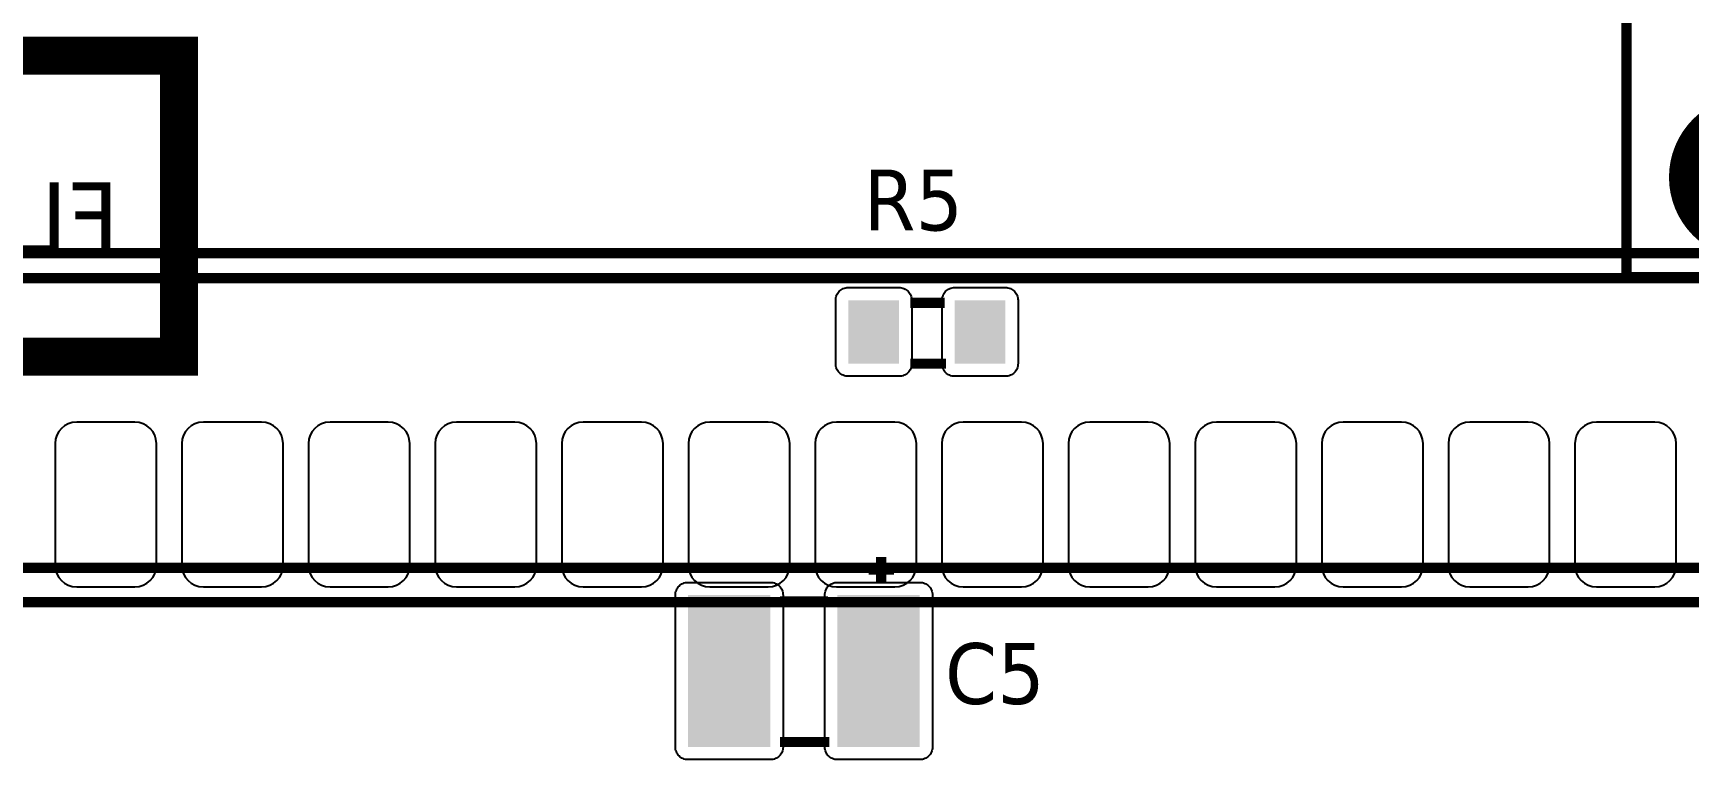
# Model space of a CAD drawing. Header units: millimetres. Extents: x 123.5 to 144.3, y 105.4 to 121.6.
# Drawn here: x 132.908 to 135.261, y 112.578 to 113.625 of the extents above; entities that cross this region are included whole.
import ezdxf

# ---------------------------------------------------------------- set-up
doc = ezdxf.new("R2010")
doc.units = ezdxf.units.MM
doc.layers.add('DESC', color=250, linetype='Continuous')
doc.styles.get("Standard").update_dxf_attribs({"font": 'tahoma.ttf'})

# ---------------------------------------------------------------- blocks, each defined once
blk = doc.blocks.new('RPAD')
blk.add_trace([(-0.5, -0.5), (-0.5, 0.5), (0.5, -0.5), (0.5, 0.5)])
blk = doc.blocks.new('EPAD')
at = {"const_width": 0.5}
blk.add_lwpolyline([(-0.25, 0, 1), (0.25, 0, 1)], format="xyb", close=True, dxfattribs=at)
blk = doc.blocks.new('CFLH-V Card')
for points, const_width in [([(130.1193, 112.9186), (130.9067, 112.9186), (130.9067, 114.2572), (130.1193, 114.2572), (130.1193, 112.9186)], 0.008), ([(130.1193, 112.9186), (130.9067, 112.9186), (130.9067, 114.2572), (130.1193, 114.2572), (130.1193, 112.9186)], 0.008), ([(130.1193, 112.9186), (130.9067, 112.9186), (130.9067, 114.2572), (130.1193, 114.2572), (130.1193, 112.9186)], 0.008), ([(128.1072, 112.8558), (128.9764, 112.8558), (128.9764, 113.0935), (128.1072, 113.0935), (128.1072, 112.8558)], 0.03), ([(128.1072, 112.8558), (128.9764, 112.8558), (128.9764, 113.0935), (128.1072, 113.0935), (128.1072, 112.8558)], 0.03), ([(128.1072, 112.8558), (128.9764, 112.8558), (128.9764, 113.0935), (128.1072, 113.0935), (128.1072, 112.8558)], 0.03), ([(127.3863, 112.9178), (127.3666, 112.9375), (131.1461, 112.9375)], 0.008), ([(127.3863, 112.9178), (127.3666, 112.9375), (131.1461, 112.9375)], 0.008), ([(127.3863, 112.9178), (127.3666, 112.9375), (131.1461, 112.9375)], 0.008), ([(127.3863, 111.3824), (127.3863, 112.9178), (131.1264, 112.9178)], 0.008), ([(127.3863, 111.3824), (127.3863, 112.9178), (131.1264, 112.9178)], 0.008), ([(127.3863, 111.3824), (127.3863, 112.9178), (131.1264, 112.9178)], 0.008), ([(129.5539, 112.8983), (129.5809, 112.8983)], 0.008), ([(129.5539, 112.8983), (129.5809, 112.8983)], 0.008), ([(129.5539, 112.8983), (129.5809, 112.8983)], 0.008), ([(129.5539, 112.8503), (129.5819, 112.8503)], 0.008), ([(129.5539, 112.8503), (129.5819, 112.8503)], 0.008), ([(129.5539, 112.8503), (129.5819, 112.8503)], 0.008), ([(130.3686, 112.6891), (128.3686, 112.6891)], 0.008), ([(130.3686, 112.6891), (128.3686, 112.6891)], 0.008), ([(130.3686, 112.6891), (128.3686, 112.6891)], 0.008), ([(129.5308, 112.6776), (129.5308, 112.6976)], 0.008), ([(129.5308, 112.6776), (129.5308, 112.6976)], 0.008), ([(129.5308, 112.6776), (129.5308, 112.6976)], 0.008), ([(129.5208, 112.6876), (129.5408, 112.6876)], 0.008), ([(129.5208, 112.6876), (129.5408, 112.6876)], 0.008), ([(129.5208, 112.6876), (129.5408, 112.6876)], 0.008), ([(127.7603, 112.6619), (130.7524, 112.6619)], 0.008), ([(127.7603, 112.6619), (130.7524, 112.6619)], 0.008), ([(127.7603, 112.6619), (130.7524, 112.6619)], 0.008), ([(129.4508, 112.6626), (129.4888, 112.6626)], 0.008), ([(129.4508, 112.6626), (129.4888, 112.6626)], 0.008), ([(129.4508, 112.6626), (129.4888, 112.6626)], 0.008), ([(129.4508, 112.5516), (129.4898, 112.5516)], 0.008), ([(129.4508, 112.5516), (129.4898, 112.5516)], 0.008), ([(129.4508, 112.5516), (129.4898, 112.5516)], 0.008)]:
    blk.add_lwpolyline(points, dxfattribs=dict(const_width=const_width))
for points in [[(129.5049, 112.9103), (129.5449, 112.9103), (129.5459, 112.9103), (129.5469, 112.9101), (129.5479, 112.9099), (129.5488, 112.9095), (129.5497, 112.9091), (129.5505, 112.9086), (129.5513, 112.9081), (129.552, 112.9074), (129.5526, 112.9067), (129.5532, 112.9059), (129.5537, 112.9051), (129.5541, 112.9042), (129.5544, 112.9033), (129.5547, 112.9023), (129.5548, 112.9013), (129.5549, 112.9003), (129.5549, 112.8503), (129.5548, 112.8493), (129.5547, 112.8483), (129.5544, 112.8473), (129.5541, 112.8464), (129.5537, 112.8455), (129.5532, 112.8447), (129.5526, 112.8439), (129.552, 112.8432), (129.5513, 112.8426), (129.5505, 112.842), (129.5497, 112.8415), (129.5488, 112.8411), (129.5479, 112.8407), (129.5469, 112.8405), (129.5459, 112.8404), (129.5449, 112.8403), (129.5049, 112.8403), (129.5038, 112.8404), (129.5028, 112.8405), (129.5018, 112.8407), (129.5009, 112.8411), (129.5, 112.8415), (129.4992, 112.842), (129.4984, 112.8426), (129.4977, 112.8432), (129.4971, 112.8439), (129.4965, 112.8447), (129.496, 112.8455), (129.4956, 112.8464), (129.4953, 112.8473), (129.495, 112.8483), (129.4949, 112.8493), (129.4949, 112.8503), (129.4949, 112.9003), (129.4949, 112.9013), (129.495, 112.9023), (129.4953, 112.9033), (129.4956, 112.9042), (129.496, 112.9051), (129.4965, 112.9059), (129.4971, 112.9067), (129.4977, 112.9074), (129.4984, 112.9081), (129.4992, 112.9086), (129.5, 112.9091), (129.5009, 112.9095), (129.5018, 112.9099), (129.5028, 112.9101), (129.5038, 112.9103), (129.5049, 112.9103)], [(129.5889, 112.9103), (129.6289, 112.9103), (129.6299, 112.9103), (129.6309, 112.9101), (129.6319, 112.9099), (129.6328, 112.9095), (129.6337, 112.9091), (129.6345, 112.9086), (129.6353, 112.9081), (129.636, 112.9074), (129.6366, 112.9067), (129.6372, 112.9059), (129.6377, 112.9051), (129.6381, 112.9042), (129.6384, 112.9033), (129.6387, 112.9023), (129.6388, 112.9013), (129.6389, 112.9003), (129.6389, 112.8503), (129.6388, 112.8493), (129.6387, 112.8483), (129.6384, 112.8473), (129.6381, 112.8464), (129.6377, 112.8455), (129.6372, 112.8447), (129.6366, 112.8439), (129.636, 112.8432), (129.6353, 112.8426), (129.6345, 112.842), (129.6337, 112.8415), (129.6328, 112.8411), (129.6319, 112.8407), (129.6309, 112.8405), (129.6299, 112.8404), (129.6289, 112.8403), (129.5889, 112.8403), (129.5878, 112.8404), (129.5868, 112.8405), (129.5858, 112.8407), (129.5849, 112.8411), (129.584, 112.8415), (129.5832, 112.842), (129.5824, 112.8426), (129.5817, 112.8432), (129.5811, 112.8439), (129.5805, 112.8447), (129.58, 112.8455), (129.5796, 112.8464), (129.5793, 112.8473), (129.579, 112.8483), (129.5789, 112.8493), (129.5789, 112.8503), (129.5789, 112.9003), (129.5789, 112.9013), (129.579, 112.9023), (129.5793, 112.9033), (129.5796, 112.9042), (129.58, 112.9051), (129.5805, 112.9059), (129.5811, 112.9067), (129.5817, 112.9074), (129.5824, 112.9081), (129.5832, 112.9086), (129.584, 112.9091), (129.5849, 112.9095), (129.5858, 112.9099), (129.5868, 112.9101), (129.5878, 112.9103), (129.5889, 112.9103)], [(128.8956, 112.6741), (128.9416, 112.6741), (128.945, 112.6744), (128.9482, 112.6754), (128.9511, 112.6769), (128.9536, 112.679), (128.9557, 112.6815), (128.9572, 112.6844), (128.9582, 112.6876), (128.9586, 112.6911), (128.9586, 112.7871), (128.9582, 112.7906), (128.9572, 112.7938), (128.9557, 112.7967), (128.9536, 112.7992), (128.9511, 112.8012), (128.9482, 112.8028), (128.945, 112.8037), (128.9416, 112.8041), (128.8956, 112.8041), (128.8921, 112.8037), (128.8889, 112.8028), (128.886, 112.8012), (128.8835, 112.7992), (128.8814, 112.7967), (128.8799, 112.7938), (128.8789, 112.7906), (128.8786, 112.7871), (128.8786, 112.6911), (128.8789, 112.6876), (128.8799, 112.6844), (128.8814, 112.6815), (128.8835, 112.679), (128.886, 112.6769), (128.8889, 112.6754), (128.8921, 112.6744), (128.8956, 112.6741)], [(128.9956, 112.6741), (129.0416, 112.6741), (129.045, 112.6744), (129.0482, 112.6754), (129.0511, 112.6769), (129.0536, 112.679), (129.0557, 112.6815), (129.0572, 112.6844), (129.0582, 112.6876), (129.0586, 112.6911), (129.0586, 112.7871), (129.0582, 112.7906), (129.0572, 112.7938), (129.0557, 112.7967), (129.0536, 112.7992), (129.0511, 112.8012), (129.0482, 112.8028), (129.045, 112.8037), (129.0416, 112.8041), (128.9956, 112.8041), (128.9921, 112.8037), (128.9889, 112.8028), (128.986, 112.8012), (128.9835, 112.7992), (128.9814, 112.7967), (128.9799, 112.7938), (128.9789, 112.7906), (128.9786, 112.7871), (128.9786, 112.6911), (128.9789, 112.6876), (128.9799, 112.6844), (128.9814, 112.6815), (128.9835, 112.679), (128.986, 112.6769), (128.9889, 112.6754), (128.9921, 112.6744), (128.9956, 112.6741)], [(129.0956, 112.6741), (129.1416, 112.6741), (129.145, 112.6744), (129.1482, 112.6754), (129.1511, 112.6769), (129.1536, 112.679), (129.1557, 112.6815), (129.1572, 112.6844), (129.1582, 112.6876), (129.1586, 112.6911), (129.1586, 112.7871), (129.1582, 112.7906), (129.1572, 112.7938), (129.1557, 112.7967), (129.1536, 112.7992), (129.1511, 112.8012), (129.1482, 112.8028), (129.145, 112.8037), (129.1416, 112.8041), (129.0956, 112.8041), (129.0921, 112.8037), (129.0889, 112.8028), (129.086, 112.8012), (129.0835, 112.7992), (129.0814, 112.7967), (129.0799, 112.7938), (129.0789, 112.7906), (129.0786, 112.7871), (129.0786, 112.6911), (129.0789, 112.6876), (129.0799, 112.6844), (129.0814, 112.6815), (129.0835, 112.679), (129.086, 112.6769), (129.0889, 112.6754), (129.0921, 112.6744), (129.0956, 112.6741)], [(129.1956, 112.6741), (129.2416, 112.6741), (129.245, 112.6744), (129.2482, 112.6754), (129.2511, 112.6769), (129.2536, 112.679), (129.2557, 112.6815), (129.2572, 112.6844), (129.2582, 112.6876), (129.2586, 112.6911), (129.2586, 112.7871), (129.2582, 112.7906), (129.2572, 112.7938), (129.2557, 112.7967), (129.2536, 112.7992), (129.2511, 112.8012), (129.2482, 112.8028), (129.245, 112.8037), (129.2416, 112.8041), (129.1956, 112.8041), (129.1921, 112.8037), (129.1889, 112.8028), (129.186, 112.8012), (129.1835, 112.7992), (129.1814, 112.7967), (129.1799, 112.7938), (129.1789, 112.7906), (129.1786, 112.7871), (129.1786, 112.6911), (129.1789, 112.6876), (129.1799, 112.6844), (129.1814, 112.6815), (129.1835, 112.679), (129.186, 112.6769), (129.1889, 112.6754), (129.1921, 112.6744), (129.1956, 112.6741)], [(129.2956, 112.6741), (129.3416, 112.6741), (129.345, 112.6744), (129.3482, 112.6754), (129.3511, 112.6769), (129.3536, 112.679), (129.3557, 112.6815), (129.3572, 112.6844), (129.3582, 112.6876), (129.3586, 112.6911), (129.3586, 112.7871), (129.3582, 112.7906), (129.3572, 112.7938), (129.3557, 112.7967), (129.3536, 112.7992), (129.3511, 112.8012), (129.3482, 112.8028), (129.345, 112.8037), (129.3416, 112.8041), (129.2956, 112.8041), (129.2921, 112.8037), (129.2889, 112.8028), (129.286, 112.8012), (129.2835, 112.7992), (129.2814, 112.7967), (129.2799, 112.7938), (129.2789, 112.7906), (129.2786, 112.7871), (129.2786, 112.6911), (129.2789, 112.6876), (129.2799, 112.6844), (129.2814, 112.6815), (129.2835, 112.679), (129.286, 112.6769), (129.2889, 112.6754), (129.2921, 112.6744), (129.2956, 112.6741)], [(129.3956, 112.6741), (129.4416, 112.6741), (129.445, 112.6744), (129.4482, 112.6754), (129.4511, 112.6769), (129.4536, 112.679), (129.4557, 112.6815), (129.4572, 112.6844), (129.4582, 112.6876), (129.4586, 112.6911), (129.4586, 112.7871), (129.4582, 112.7906), (129.4572, 112.7938), (129.4557, 112.7967), (129.4536, 112.7992), (129.4511, 112.8012), (129.4482, 112.8028), (129.445, 112.8037), (129.4416, 112.8041), (129.3956, 112.8041), (129.3921, 112.8037), (129.3889, 112.8028), (129.386, 112.8012), (129.3835, 112.7992), (129.3814, 112.7967), (129.3799, 112.7938), (129.3789, 112.7906), (129.3786, 112.7871), (129.3786, 112.6911), (129.3789, 112.6876), (129.3799, 112.6844), (129.3814, 112.6815), (129.3835, 112.679), (129.386, 112.6769), (129.3889, 112.6754), (129.3921, 112.6744), (129.3956, 112.6741)], [(129.4956, 112.6741), (129.5416, 112.6741), (129.545, 112.6744), (129.5482, 112.6754), (129.5511, 112.6769), (129.5536, 112.679), (129.5557, 112.6815), (129.5572, 112.6844), (129.5582, 112.6876), (129.5586, 112.6911), (129.5586, 112.7871), (129.5582, 112.7906), (129.5572, 112.7938), (129.5557, 112.7967), (129.5536, 112.7992), (129.5511, 112.8012), (129.5482, 112.8028), (129.545, 112.8037), (129.5416, 112.8041), (129.4956, 112.8041), (129.4921, 112.8037), (129.4889, 112.8028), (129.486, 112.8012), (129.4835, 112.7992), (129.4814, 112.7967), (129.4799, 112.7938), (129.4789, 112.7906), (129.4786, 112.7871), (129.4786, 112.6911), (129.4789, 112.6876), (129.4799, 112.6844), (129.4814, 112.6815), (129.4835, 112.679), (129.486, 112.6769), (129.4889, 112.6754), (129.4921, 112.6744), (129.4956, 112.6741)], [(129.5956, 112.6741), (129.6416, 112.6741), (129.645, 112.6744), (129.6482, 112.6754), (129.6511, 112.6769), (129.6536, 112.679), (129.6557, 112.6815), (129.6572, 112.6844), (129.6582, 112.6876), (129.6586, 112.6911), (129.6586, 112.7871), (129.6582, 112.7906), (129.6572, 112.7938), (129.6557, 112.7967), (129.6536, 112.7992), (129.6511, 112.8012), (129.6482, 112.8028), (129.645, 112.8037), (129.6416, 112.8041), (129.5956, 112.8041), (129.5921, 112.8037), (129.5889, 112.8028), (129.586, 112.8012), (129.5835, 112.7992), (129.5814, 112.7967), (129.5799, 112.7938), (129.5789, 112.7906), (129.5786, 112.7871), (129.5786, 112.6911), (129.5789, 112.6876), (129.5799, 112.6844), (129.5814, 112.6815), (129.5835, 112.679), (129.586, 112.6769), (129.5889, 112.6754), (129.5921, 112.6744), (129.5956, 112.6741)], [(129.6956, 112.6741), (129.7416, 112.6741), (129.745, 112.6744), (129.7482, 112.6754), (129.7511, 112.6769), (129.7536, 112.679), (129.7557, 112.6815), (129.7572, 112.6844), (129.7582, 112.6876), (129.7586, 112.6911), (129.7586, 112.7871), (129.7582, 112.7906), (129.7572, 112.7938), (129.7557, 112.7967), (129.7536, 112.7992), (129.7511, 112.8012), (129.7482, 112.8028), (129.745, 112.8037), (129.7416, 112.8041), (129.6956, 112.8041), (129.6921, 112.8037), (129.6889, 112.8028), (129.686, 112.8012), (129.6835, 112.7992), (129.6814, 112.7967), (129.6799, 112.7938), (129.6789, 112.7906), (129.6786, 112.7871), (129.6786, 112.6911), (129.6789, 112.6876), (129.6799, 112.6844), (129.6814, 112.6815), (129.6835, 112.679), (129.686, 112.6769), (129.6889, 112.6754), (129.6921, 112.6744), (129.6956, 112.6741)], [(129.7956, 112.6741), (129.8416, 112.6741), (129.845, 112.6744), (129.8482, 112.6754), (129.8511, 112.6769), (129.8536, 112.679), (129.8557, 112.6815), (129.8572, 112.6844), (129.8582, 112.6876), (129.8586, 112.6911), (129.8586, 112.7871), (129.8582, 112.7906), (129.8572, 112.7938), (129.8557, 112.7967), (129.8536, 112.7992), (129.8511, 112.8012), (129.8482, 112.8028), (129.845, 112.8037), (129.8416, 112.8041), (129.7956, 112.8041), (129.7921, 112.8037), (129.7889, 112.8028), (129.786, 112.8012), (129.7835, 112.7992), (129.7814, 112.7967), (129.7799, 112.7938), (129.7789, 112.7906), (129.7786, 112.7871), (129.7786, 112.6911), (129.7789, 112.6876), (129.7799, 112.6844), (129.7814, 112.6815), (129.7835, 112.679), (129.786, 112.6769), (129.7889, 112.6754), (129.7921, 112.6744), (129.7956, 112.6741)], [(129.8956, 112.6741), (129.9416, 112.6741), (129.945, 112.6744), (129.9482, 112.6754), (129.9511, 112.6769), (129.9536, 112.679), (129.9557, 112.6815), (129.9572, 112.6844), (129.9582, 112.6876), (129.9586, 112.6911), (129.9586, 112.7871), (129.9582, 112.7906), (129.9572, 112.7938), (129.9557, 112.7967), (129.9536, 112.7992), (129.9511, 112.8012), (129.9482, 112.8028), (129.945, 112.8037), (129.9416, 112.8041), (129.8956, 112.8041), (129.8921, 112.8037), (129.8889, 112.8028), (129.886, 112.8012), (129.8835, 112.7992), (129.8814, 112.7967), (129.8799, 112.7938), (129.8789, 112.7906), (129.8786, 112.7871), (129.8786, 112.6911), (129.8789, 112.6876), (129.8799, 112.6844), (129.8814, 112.6815), (129.8835, 112.679), (129.886, 112.6769), (129.8889, 112.6754), (129.8921, 112.6744), (129.8956, 112.6741)], [(129.9956, 112.6741), (130.0416, 112.6741), (130.045, 112.6744), (130.0482, 112.6754), (130.0511, 112.6769), (130.0536, 112.679), (130.0557, 112.6815), (130.0572, 112.6844), (130.0582, 112.6876), (130.0586, 112.6911), (130.0586, 112.7871), (130.0582, 112.7906), (130.0572, 112.7938), (130.0557, 112.7967), (130.0536, 112.7992), (130.0511, 112.8012), (130.0482, 112.8028), (130.045, 112.8037), (130.0416, 112.8041), (129.9956, 112.8041), (129.9921, 112.8037), (129.9889, 112.8028), (129.986, 112.8012), (129.9835, 112.7992), (129.9814, 112.7967), (129.9799, 112.7938), (129.9789, 112.7906), (129.9786, 112.7871), (129.9786, 112.6911), (129.9789, 112.6876), (129.9799, 112.6844), (129.9814, 112.6815), (129.9835, 112.679), (129.986, 112.6769), (129.9889, 112.6754), (129.9921, 112.6744), (129.9956, 112.6741)], [(130.0956, 112.6741), (130.1416, 112.6741), (130.145, 112.6744), (130.1482, 112.6754), (130.1511, 112.6769), (130.1536, 112.679), (130.1557, 112.6815), (130.1572, 112.6844), (130.1582, 112.6876), (130.1586, 112.6911), (130.1586, 112.7871), (130.1582, 112.7906), (130.1572, 112.7938), (130.1557, 112.7967), (130.1536, 112.7992), (130.1511, 112.8012), (130.1482, 112.8028), (130.145, 112.8037), (130.1416, 112.8041), (130.0956, 112.8041), (130.0921, 112.8037), (130.0889, 112.8028), (130.086, 112.8012), (130.0835, 112.7992), (130.0814, 112.7967), (130.0799, 112.7938), (130.0789, 112.7906), (130.0786, 112.7871), (130.0786, 112.6911), (130.0789, 112.6876), (130.0799, 112.6844), (130.0814, 112.6815), (130.0835, 112.679), (130.086, 112.6769), (130.0889, 112.6754), (130.0921, 112.6744), (130.0956, 112.6741)], [(129.3783, 112.6776), (129.4433, 112.6776), (129.4443, 112.6775), (129.4453, 112.6774), (129.4463, 112.6771), (129.4472, 112.6768), (129.4481, 112.6764), (129.4489, 112.6759), (129.4497, 112.6753), (129.4504, 112.6747), (129.451, 112.674), (129.4516, 112.6732), (129.4521, 112.6724), (129.4525, 112.6715), (129.4528, 112.6706), (129.4531, 112.6696), (129.4532, 112.6686), (129.4533, 112.6676), (129.4533, 112.5476), (129.4532, 112.5465), (129.4531, 112.5455), (129.4528, 112.5446), (129.4525, 112.5437), (129.4521, 112.5428), (129.4516, 112.542), (129.451, 112.5412), (129.4504, 112.5405), (129.4497, 112.5398), (129.4489, 112.5393), (129.4481, 112.5388), (129.4472, 112.5384), (129.4463, 112.538), (129.4453, 112.5378), (129.4443, 112.5376), (129.4433, 112.5376), (129.3783, 112.5376), (129.3772, 112.5376), (129.3762, 112.5378), (129.3753, 112.538), (129.3744, 112.5384), (129.3735, 112.5388), (129.3727, 112.5393), (129.3719, 112.5398), (129.3712, 112.5405), (129.3705, 112.5412), (129.37, 112.542), (129.3695, 112.5428), (129.3691, 112.5437), (129.3687, 112.5446), (129.3685, 112.5455), (129.3683, 112.5465), (129.3683, 112.5476), (129.3683, 112.6676), (129.3683, 112.6686), (129.3685, 112.6696), (129.3687, 112.6706), (129.3691, 112.6715), (129.3695, 112.6724), (129.37, 112.6732), (129.3705, 112.674), (129.3712, 112.6747), (129.3719, 112.6753), (129.3727, 112.6759), (129.3735, 112.6764), (129.3744, 112.6768), (129.3753, 112.6771), (129.3762, 112.6774), (129.3772, 112.6775), (129.3783, 112.6776)], [(129.4963, 112.6776), (129.5613, 112.6776), (129.5623, 112.6775), (129.5633, 112.6774), (129.5643, 112.6771), (129.5652, 112.6768), (129.5661, 112.6764), (129.5669, 112.6759), (129.5677, 112.6753), (129.5684, 112.6747), (129.569, 112.674), (129.5696, 112.6732), (129.5701, 112.6724), (129.5705, 112.6715), (129.5708, 112.6706), (129.5711, 112.6696), (129.5712, 112.6686), (129.5713, 112.6676), (129.5713, 112.5476), (129.5712, 112.5465), (129.5711, 112.5455), (129.5708, 112.5446), (129.5705, 112.5437), (129.5701, 112.5428), (129.5696, 112.542), (129.569, 112.5412), (129.5684, 112.5405), (129.5677, 112.5398), (129.5669, 112.5393), (129.5661, 112.5388), (129.5652, 112.5384), (129.5643, 112.538), (129.5633, 112.5378), (129.5623, 112.5376), (129.5613, 112.5376), (129.4963, 112.5376), (129.4952, 112.5376), (129.4942, 112.5378), (129.4933, 112.538), (129.4924, 112.5384), (129.4915, 112.5388), (129.4907, 112.5393), (129.4899, 112.5398), (129.4892, 112.5405), (129.4885, 112.5412), (129.488, 112.542), (129.4875, 112.5428), (129.4871, 112.5437), (129.4867, 112.5446), (129.4865, 112.5455), (129.4863, 112.5465), (129.4863, 112.5476), (129.4863, 112.6676), (129.4863, 112.6686), (129.4865, 112.6696), (129.4867, 112.6706), (129.4871, 112.6715), (129.4875, 112.6724), (129.488, 112.6732), (129.4885, 112.674), (129.4892, 112.6747), (129.4899, 112.6753), (129.4907, 112.6759), (129.4915, 112.6764), (129.4924, 112.6768), (129.4933, 112.6771), (129.4942, 112.6774), (129.4952, 112.6775), (129.4963, 112.6776)]]:
    blk.add_lwpolyline(points, close=True)
for name, p, xscale, yscale in [('EPAD', (130.2178, 112.9974), 0.13, 0.13), ('RPAD', (129.5249, 112.8753), 0.04, 0.05), ('RPAD', (129.6089, 112.8753), 0.04, 0.05), ('RPAD', (129.4108, 112.6076), 0.065, 0.12), ('RPAD', (129.5288, 112.6076), 0.065, 0.12)]:
    blk.add_blockref(name, p, dxfattribs=dict(xscale=xscale, yscale=yscale))
at = {"text_generation_flag": 2, "width": 1.071429}
blk.add_text('FLUJO LAMINAR', height=0.056, dxfattribs=at).set_placement((128.929, 112.9374))
blk.add_text('FLUJO LAMINAR', height=0.056, dxfattribs=at).set_placement((128.929, 112.9374))
blk.add_text('FLUJO LAMINAR', height=0.056, dxfattribs=at).set_placement((128.929, 112.9374))
at = {"width": 1.041667}
for s, p in [('R5', (129.5169, 112.9555)), ('R5', (129.5169, 112.9555)), ('R5', (129.5169, 112.9555)), ('C5', (129.5812, 112.5816)), ('C5', (129.5812, 112.5816)), ('C5', (129.5812, 112.5816))]:
    blk.add_text(s, height=0.048, dxfattribs=at).set_placement(p)

msp = doc.modelspace()

# ---------------------------------------------------------------- block references
at = {"layer": 'DESC', "xscale": 1.8, "yscale": 1.8, "zscale": 1.8}
msp.add_blockref('CFLH-V Card', (-99.0421, -89.9748), dxfattribs=at)

doc.saveas('drawing.dxf')
